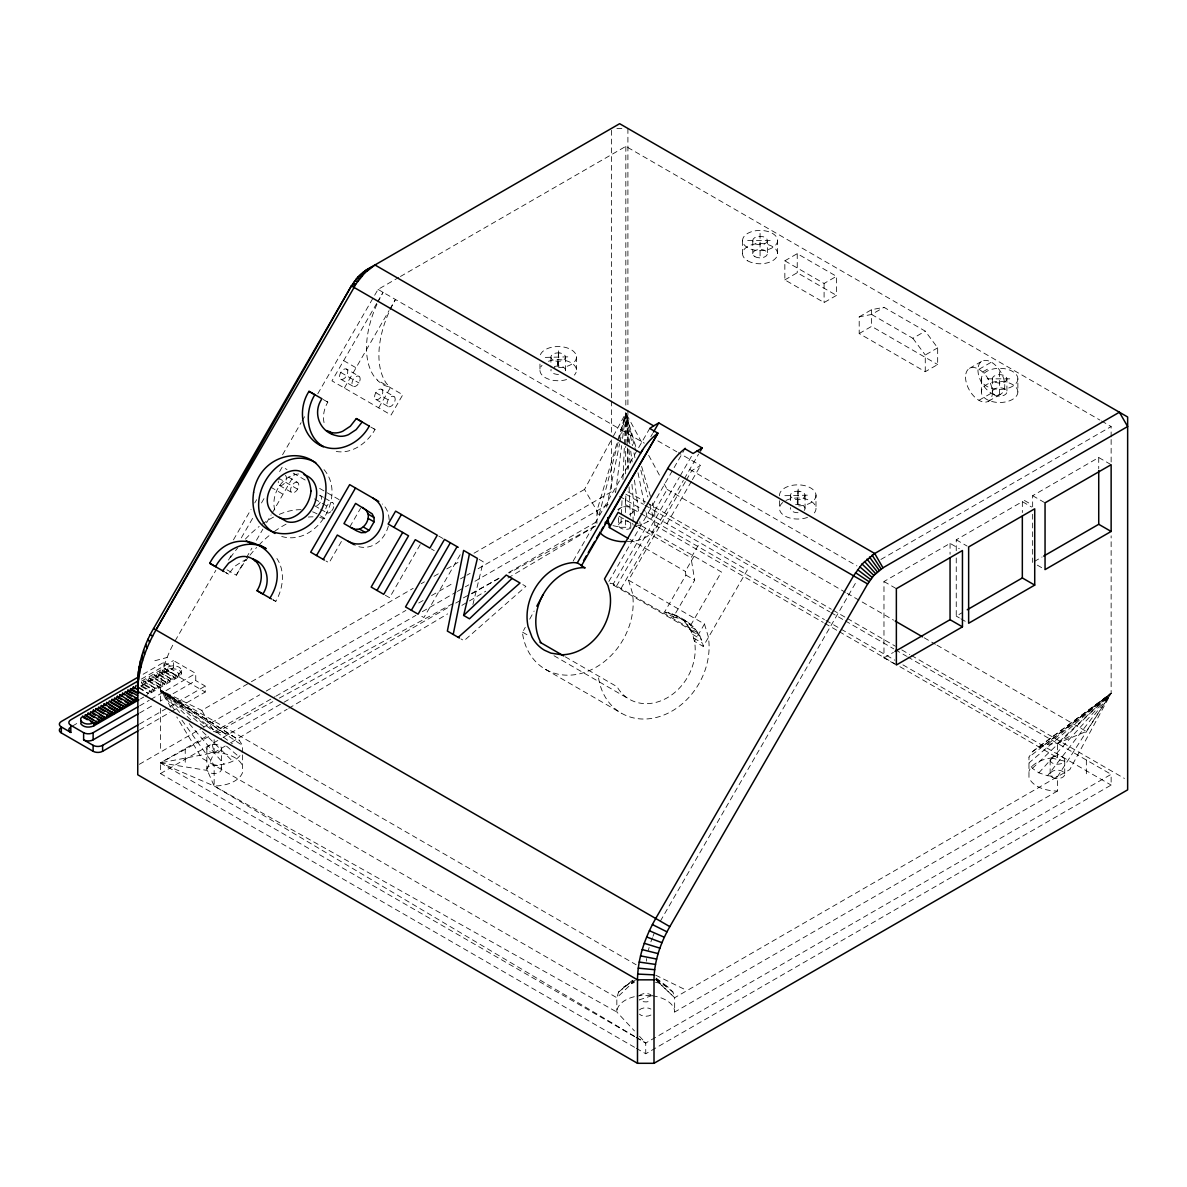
<?xml version="1.0" encoding="UTF-8"?>
<svg xmlns="http://www.w3.org/2000/svg" width="1187" height="1187" viewBox="0 0 1187 1187"><rect width="100%" height="100%" fill="white"/><g stroke="black" fill="none" stroke-linecap="round" stroke-linejoin="round"><path stroke-width="0.75" stroke-dasharray="5 3.75" d="M625.43 519.921L625.831 527.547M625.46 512.561L625.519 495.973M625.608 473.88L625.712 446.238M625.712 444.398L625.831 413.091L612.655 437.439M630.698 523.615L630.861 527.295L620.816 527.295L621.305 516.241M621.38 514.401L622.033 499.668M622.923 479.4L624.377 446.238M624.466 444.398L625.831 413.091L636.351 448.641M557.697 364.543L558.721 349.631M797.234 502.843L798.272 487.931M615.578 492.724L621.647 445.674M622.567 438.433L625.831 413.091L635.668 450.556M606.646 507.116L619.569 443.834M619.926 442.024L625.831 413.091L632.478 445.629M634.6 1036.385L214.15 786.002L206.85 769.31L214.15 752.632L214.15 738.774M472.916 604.539L483.228 561.748L478.643 559.107M629.807 443.864L625.831 413.091L598.663 516.568L596.927 510.855L584.538 489.4L611.78 439.071M388.342 526.034C386.027 534.981 379.677 543.334 370.67 546.287A26.722 21.826 -60 0 1 357.836 546.391L353.845 544.581M628.353 442.306L625.831 413.091L596.927 510.855L596.927 523.378M635.579 526.301L640.297 525.307L647.983 521.583L652.998 516.568L654.749 510.855L667.139 489.4L663.622 482.901M632.463 980.314L618.575 992.02L616.839 997.718L616.839 1012.036L634.437 1030.895M155.096 687.407L153.761 690.552L142.618 684.113L143.953 680.967L156.432 689.024L157.752 685.863L146.609 679.424L145.274 682.584L156.432 689.024M160.408 684.335L159.088 687.481L147.93 681.041L149.265 677.896L161.744 685.952L163.079 682.792L151.921 676.353L150.586 679.513L161.744 685.952M165.735 681.264L164.399 684.409L153.257 677.97L154.577 674.824L167.055 682.881L168.391 679.721L157.233 673.281L155.912 676.442L167.055 682.881M138.894 688.104L148.449 693.623L149.785 690.463L140.214 684.958M141.55 686.576L151.105 692.08L152.44 688.935L141.283 682.495L142.618 684.113M171.047 678.192L169.726 681.338L158.568 674.899L159.904 671.753L172.382 679.81L173.703 676.649L162.56 670.21L161.224 673.37L172.382 679.81M176.373 675.121L175.038 678.267L163.88 671.827L165.216 668.682L177.694 676.738L179.029 673.578A7.879 4.555 0 0 0 179.029 667.153A7.879 4.555 0 0 0 167.871 667.153L166.551 670.299L177.694 676.738M272.921 599.761L275.799 601.408C283.129 588.544 285.533 571.377 276.897 558.513M327.805 402.126L323.487 399.663L327.805 402.126C323.917 408.847 322.211 417.052 324.555 424.59M685.418 481.655L628.546 580.176L632.374 592.892A64.246 52.465 -60 0 1 586.942 671.575A64.246 52.465 -60 0 1 522.695 634.481L522.606 632.196L525.262 627.315M529.699 619.184L534.135 611.053M608.857 581.482L684.009 450.377M175.053 640.98L215.841 570.353M233.453 539.848L251.05 509.357M254.76 502.932L256.615 499.712M282.565 454.769L301.097 422.661M302.032 421.059L305.742 414.634M317.79 393.772L378.03 289.42L398.817 277.432M228.497 560.086L232.162 553.75M241.332 537.874L254.152 515.662M261.481 502.962L265.146 496.611M279.628 471.521L282.328 466.862L287.002 469.562M376.665 303.457L331.974 380.864L391.087 415.005L402.779 394.767L377.407 380.122M377.585 301.869L383.089 292.343A79.989 46.189 -60 0 0 378.43 301.112M227.014 569.819L236.317 575.176L245.472 559.314M246.392 557.727L251.881 548.201M256.466 540.263L262.876 529.165M266.541 522.814L271.126 514.876M272.046 513.288L294.717 474.014M344.364 388.015L389.054 310.608M389.974 309.021L395.479 299.495A79.989 46.189 -60 0 0 386.368 383.371L389.796 387.274M378.698 407.838L390.389 387.615L384.054 385.256L378.549 381.428L373.979 376.205A79.989 46.189 -60 0 1 377.718 302.596M341.411 541.465L329.096 562.786L325.95 560.976M349.809 526.924L360.551 508.318M420.213 544.61L389.573 597.699L385.182 595.177M460.2 554.744L423.937 617.552L420.791 615.727M573.217 560.976L637.745 449.205M638.665 447.603L649.719 428.448M650.802 436.697L652.583 433.626M645.491 528.156L613.249 584.019L614.406 585.725L616.825 586.155M616.572 586.007L679.261 477.441M680.181 475.839L692.169 455.081M620.964 588.544L683.356 480.453M684.276 478.88L698.594 454.072M686.338 480.067L691.813 470.586L700.567 465.527L678.415 452.737M666.99 523.704L691.502 481.254M692.407 479.682L700.567 465.527M694.069 556.199L685.3 571.377L685.908 575.087L664.586 612.032L673.341 617.092L694.677 580.146L691.042 557.816L699.811 542.652M565.324 656.856L617.092 686.754L618.65 689.276A48.192 39.349 -60 0 0 668.771 696.858A48.192 39.349 -60 0 0 694.618 642.048L692.689 634.452L689.172 627.864L721.429 572L637.894 523.764M628.546 580.176L704.47 624.021L694.469 641.351L703.223 646.411L747.306 570.072L643.117 509.92M660.343 921.157L856.836 580.844M181.937 720.168L214.15 765.229C224.773 764.769 237.726 762.113 242.623 751.445L242.623 745.644L239.18 740.198L160.453 690.122A70.508 40.714 -60 0 1 172.827 645.016M1032.393 751.697L1111.136 693.267L1057.439 776.728L1057.439 791.032A28.918 16.692 0 0 1 1028.966 777.248L1028.966 757.143L1032.393 751.697L1111.136 693.267L1111.136 535.827M1038.848 747.246L1047.542 744.353L1057.439 743.344L1086.357 731.429L1111.136 693.267L1043.195 745.807M228.483 574.167L225.619 572.49L228.483 574.167L234.477 566.511L242.103 561.496A21.752 17.76 -60 0 1 246.288 560.145M375.062 429.486L370.67 426.964L375.062 429.486C367.139 443.181 351.397 454.873 334.897 451.208M1057.439 791.032L674.661 1012.036L674.661 997.718L1069.828 769.577L1111.136 693.267L1028.966 762.929L1032.393 768.375L1038.848 772.826L1047.542 775.719L1111.136 693.267L1028.966 757.143M1038.848 772.826L1111.136 693.267L1047.542 744.353M1032.393 768.375L1111.136 693.267L1057.439 743.344L1057.439 757.647A28.918 16.692 0 0 0 1028.966 771.446M635.238 980.269L616.839 997.718L201.76 758.078L176.789 716.993M623.605 986.99L633.917 980.907M618.575 992.02L632.879 980.581M634.541 1047.29L160.453 773.583L160.453 762.855L214.15 752.632L225.263 746.015M231.613 742.246L287.209 709.203M288.797 708.268L447.633 613.887M461.921 605.385L485.75 591.23M507.977 578.01L596.927 525.158L508.986 573.054M400.42 276.497L625.831 146.357L1099.919 420.064M784.844 260.814L797.234 253.662L836.479 276.319L836.479 295.385L824.09 302.537L784.844 279.895L784.844 260.814L824.09 283.47L836.479 276.319M784.844 279.895L797.234 272.728L836.479 295.385M143.108 674.261L163.954 662.227L173.45 667.717L173.45 660.565L195.751 673.43L195.751 680.596L160.468 700.953M141.372 679.083L173.45 660.565M141.505 681.16L163.954 668.192L205.247 692.036L205.247 686.071L195.751 680.596M140.585 685.967L167.871 670.21A7.879 4.555 0 0 1 179.029 670.21A7.879 4.555 0 0 1 179.029 676.649L145.318 696.116M72.422 726.043L78.832 722.334M141.372 686.234L173.45 667.717M140.496 698.906L143.716 697.051M139.621 705.835L149.25 700.285M150.853 699.366L195.751 673.43M139.621 713.001L154.058 704.663M139.502 724.04L205.247 686.071M139.502 729.99L169.978 712.408M171.581 711.473L205.247 692.036M859.195 316.855L871.584 309.688L883.974 307.314L925.266 331.158L937.671 347.85L937.671 364.543L925.266 371.694L859.195 333.547L859.195 316.855L871.584 314.466L883.974 307.314M160.453 701.072L160.453 690.122L201.76 710.39L249.804 682.644M251.407 681.724L413.165 588.337M421.177 583.707L424.382 581.867M433.982 576.318L438.789 573.544M446.802 568.914L458.004 562.445M474.028 553.201L584.538 489.4M859.195 333.547L871.584 326.38L937.671 364.543M139.339 764.309L201.968 728.15M203.57 727.23L259.76 694.781M266.185 691.071L405.865 610.43M418.714 603.011L423.536 600.236M431.564 595.592L454.042 582.624M460.452 578.915L465.274 576.125M466.877 575.205L470.097 573.351M478.124 568.721L611.379 491.774L615.059 491.774M634.541 1036.563L160.453 762.855L208.6 735.05M171.017 707.511L160.453 690.122L214.15 731.845L275.013 696.71M275.992 696.146L415.954 615.341M422.349 611.646L455.986 592.224M457.336 591.452L463.761 587.743M465.363 586.808L468.806 584.835M474.993 581.259L608.189 504.356M871.584 314.466L912.877 338.31L925.266 331.158M160.453 773.583L221.435 738.373M223.037 737.439L282.417 703.164M284.019 702.244L449.309 606.809M455.734 603.1L460.541 600.325M471.773 593.841L500.662 577.164M508.689 572.535L598.56 520.648M617.819 509.52L625.831 504.89L824.446 619.555M925.266 371.694L925.266 355.002L937.671 347.85M969.467 368.371L981.857 361.219M978.963 369.305L991.353 362.154M983.088 371.694L989.29 368.118M978.963 400.301L991.353 393.149M988.459 401.251L1000.849 394.099M880.902 559.448L1111.136 426.534L1111.136 437.647M894.82 664.097L883.974 657.835L883.974 581.526L950.06 543.379L959.348 548.735M956.247 550.709L956.247 539.803L1022.333 501.641L1031.622 507.012M1032.66 506.819L1032.66 495.691L1098.732 457.529L1111.136 464.696M1034.233 561.54L1042.097 557M883.974 657.835L893.41 652.39M956.247 557.964L956.247 616.112L962.538 612.477M1057.439 743.344L1069.828 736.192M636.143 1037.483L645.743 1043.032L1111.136 774.339L1111.136 785.067L645.743 1053.759L636.143 1048.21M634.288 996.709A28.918 16.692 0 0 0 616.839 1012.036L214.15 786.002L160.453 762.855L209.313 736.237M215.826 732.691L272.832 701.651M279.346 698.104L453.612 603.204M463.375 597.892L469.889 594.346M471.521 593.455L500.84 577.49M652.064 995.611L639.422 999.825A7.3 4.214 0 0 0 650.906 1000.7M154.844 660.729L167.13 657.479M631.291 983.266L634.437 982.613M298.649 473.954C281.987 475.379 270.31 494.89 274.924 510.558M545.293 357.391L571.11 356.783M784.844 495.691L810.662 495.098M616.884 128.478L622.389 128.478M747.676 240.546L772.455 240.546M987.228 378.846L1012.007 378.846M627.226 541.598L630.861 541.598A28.918 16.692 0 0 0 654.749 525.158L654.749 510.855L651.589 500.187M650.773 995.596L640.728 995.596A28.918 16.692 0 0 0 635.861 996.353M558.498 374.409L556.599 374.32A7.3 4.214 0 0 1 551.08 369.276M798.05 512.71L796.151 512.621A7.3 4.214 0 0 1 790.631 507.576M1047.542 775.719L1057.439 776.728M215.797 732.023L224.031 732.854L232.726 735.762M664.586 612.032C681.857 615.608 700.464 627.611 703.223 646.411M673.341 617.092L680.759 618.724L690.508 624.243M160.453 762.855L207.102 770.408A7.3 4.214 0 0 0 218.334 772.767A7.3 4.214 0 0 0 218.334 765.867A7.3 4.214 0 0 0 207.102 768.226M281.72 536.479C316.974 546.717 347.954 494.949 322.968 468.464M612.952 525.633L620.816 527.295M655.491 982.272L660.209 983.266L667.895 986.99L672.91 992.02L674.661 997.718L656.263 980.269M1051.118 757.929L1064.487 761.134A7.3 4.214 0 0 1 1052.275 763.018A7.3 4.214 0 0 1 1055.555 755.971A7.3 4.214 0 0 1 1064.487 761.134M655.654 975.165L687.05 990.566M1101.521 420.984L1111.136 426.534M1032.66 495.691L1045.05 502.843M1024.396 500.454L1030.598 504.03M1037.304 565.131L1045.05 569.612M956.247 539.803L967.093 546.065M657.821 440.852L676.827 451.817M956.247 616.112L959.348 617.893M960.891 618.783L965.535 621.469M378.03 289.42L644.318 443.166M689.751 469.399L856.91 565.902M883.974 581.526L896.363 588.678M667.139 489.4L845.426 592.328M847.028 593.248L893.618 620.148M924.139 637.76L935.371 644.259M936.988 645.179L1086.357 731.429M627.908 491.774L645.52 501.953M647.123 502.873L831.33 609.228M832.933 610.148L845.737 617.552M847.34 618.472L895.399 646.218M901.808 649.912L909.806 654.541M911.408 655.461L1124.445 778.449M625.831 494.163L643.458 504.341M645.06 505.261L829.624 611.809M830.841 612.522L844.061 620.148M845.263 620.846L893.796 648.874M895.399 649.793L906.631 656.277M907.729 656.915L1111.136 774.339M619.495 496.285L641.663 509.075M826.033 620.475L894.909 660.239M902.921 664.868L1111.136 785.067M654.749 525.158L823.199 622.418M824.802 623.338L837.636 630.757M839.254 631.677L1057.439 757.647M619.139 516.3L636.707 526.449M638.309 527.369L691.042 557.816M343.651 360.625L356.055 367.792M346.574 369.068A5.846 3.368 -60 0 1 344.734 378.104A5.846 3.368 -60 0 1 339.675 375.196A5.846 3.368 -60 0 1 346.574 369.068L358.964 376.22A5.846 3.368 -60 0 1 357.124 385.271A5.846 3.368 -60 0 1 352.064 382.348A5.846 3.368 -60 0 1 358.964 376.22M381.62 389.291A5.846 3.368 -60 0 1 379.766 398.342A5.846 3.368 -60 0 1 374.721 395.419A5.846 3.368 -60 0 1 381.62 389.291L394.01 396.458A5.846 3.368 -60 0 1 392.17 405.494A5.846 3.368 -60 0 1 387.11 402.571A5.846 3.368 -60 0 1 394.01 396.458M340.743 372.436L358.964 382.956M375.789 392.674L388.179 399.826M629.941 539.402L685.3 571.377M685.908 575.087L694.677 580.146M340.743 379.187L353.132 386.339M375.789 399.411L388.179 406.562M675.462 615.118L687.481 622.018M672.005 613.664L680.759 618.724M681.753 619.184L693.282 626.81M668.37 612.611L677.124 617.67M684.513 621.751L687.006 624.659L695.76 629.718M697.941 632.908L612.447 583.633L609.999 583.188L699.098 634.644M691.235 630.935L699.989 635.995M692.689 634.452L701.443 639.511M693.816 638.176L702.57 643.235M438.73 536.064L443.107 538.586M522.799 584.597L525.871 586.378L464.058 640.713L460.957 638.918M431.296 548.928L434.219 550.62M293.234 473.153L307.255 481.239M319.644 488.406L341.441 500.988M297.64 482.441A5.846 3.368 -60 0 0 290.726 488.569A5.846 3.368 -60 0 0 295.786 491.492A5.846 3.368 -60 0 0 297.64 482.441L285.251 475.29A5.846 3.368 -60 0 1 283.396 484.341A5.846 3.368 -60 0 1 278.337 481.418M320.297 495.528L323.398 497.308M324.941 498.199L332.686 502.68M297.64 489.192L279.405 478.658A5.846 3.368 -60 0 0 278.752 480.023M314.451 498.896L320.653 502.472M322.196 503.362L326.84 506.048M279.405 485.409L291.794 492.56M314.451 505.632L319.095 508.318M320.653 509.223L326.84 512.799M522.606 632.196L528.927 635.846M270.651 487.085L283.04 494.252M320.475 515.855L326.662 519.431M553.988 655.728L629.095 699.098M545.412 669.334L621.335 713.164M272.876 599.717L275.799 601.408M174.415 709.648L160.453 690.122L636.113 964.734M139.161 687.407L148.449 693.623M636.187 1037.334L645.743 1043.032L645.743 1053.759M179.652 712.497L160.453 690.122L239.18 740.198M190.677 719.901L160.453 690.122L224.031 732.854M204.03 727.082L160.453 690.122L242.623 745.644M160.453 690.122L232.355 743.774M656.085 978.088L667.895 986.99M656.085 978.563L672.91 992.02M226.539 746.163L239.18 756.891M656.263 979.735L660.209 983.266M655.298 979.305L674.661 997.718M202.502 731.548L232.726 761.327M639.467 1036.296L645.743 1043.032M189.252 723.684L224.031 764.22M173.703 676.649L175.038 678.267M165.216 668.682L166.551 670.299M162.56 670.21L163.88 671.827M168.391 679.721L169.726 681.338M159.904 671.753L161.224 673.37M157.233 673.281L158.568 674.899M163.079 682.792L164.399 684.409M154.577 674.824L155.912 676.442M151.921 676.353L153.257 677.97M157.752 685.863L159.088 687.481M149.265 677.896L150.586 679.513M146.609 679.424L147.93 681.041M152.44 688.935L153.761 690.552M143.953 680.967L145.274 682.584M149.785 690.463L151.105 692.08M912.877 338.31L925.266 355.002M687.006 624.659L689.172 627.864M201.76 710.39L214.15 731.845M626.721 414.708L642.538 443.938M648.681 455.304L660.106 476.402M704.47 624.021L708.298 636.722A64.246 52.465 -60 0 1 662.865 715.42A64.246 52.465 -60 0 1 598.619 678.326L598.545 676.041M641.603 466.417L651.069 498.406M640.832 470.171L647.85 496.938M649.719 504.074L652.998 516.568M212.25 744.472L214.15 752.751M633.962 452.87L635.06 458.301M638.012 472.767L644.66 505.306M646.143 512.547L647.983 521.583M630.727 451.105L632.137 461.966M634.466 480.052L638.665 512.636M639.823 521.687L640.297 525.307M389.188 519.787L388.639 515.158A26.722 21.826 -60 0 0 382.318 504M628.976 449.606L630.386 466.046M631.959 484.296L634.793 517.176M633.116 521.954L633.027 510.128A7.3 4.214 0 0 0 625.519 506.641A7.3 4.214 0 0 0 618.561 510.484M633.086 525.158L633.027 524.431A7.3 4.214 0 0 0 632.448 523.378M618.561 517.636L618.65 525.9A7.3 4.214 0 0 0 630.534 528.393M625.831 413.091L627.3 446.238M627.374 448.092L628.264 468.346M629.08 486.774L630.371 516.241M1111.136 439.502L1111.136 463.583M1098.732 457.529L1098.732 468.657M1086.342 760.036L1086.342 774.339M1064.739 760.036L1064.739 774.339M1050.139 760.036L1050.139 774.339M1032.66 514.238L1032.66 562.46M1022.333 501.641L1022.333 512.547M1017.867 378.846A18.25 10.535 0 0 1 990.492 387.971A18.25 10.535 0 0 1 990.492 369.721A18.25 10.535 0 0 1 1017.867 378.846L1017.867 391.962A18.25 10.535 0 0 1 990.492 401.087A18.25 10.535 0 0 1 990.492 382.837A18.25 10.535 0 0 1 1017.867 391.962M1006.917 378.846A7.3 4.214 0 0 1 995.967 382.496A7.3 4.214 0 0 1 995.967 375.196A7.3 4.214 0 0 1 1006.917 378.846L1006.917 391.962M999.617 371.694L999.617 396.176M992.317 378.846L992.317 391.962M981.367 378.846L981.367 391.962M950.06 543.379L950.06 554.284M871.584 309.688L871.584 326.38M824.09 283.47L824.09 302.537M779.518 495.81A18.25 10.535 0 0 1 797.026 484.86A18.25 10.535 0 0 1 815.988 494.964L815.988 508.081M805.053 495.216L805.053 508.333M798.05 491.21L798.05 504.327M797.471 499.564L797.471 506.122M797.234 253.662L797.234 272.728M790.453 495.558L790.453 505.395M779.518 500.721L779.518 508.926M777.589 240.546A17.523 10.119 0 0 1 751.312 249.3A17.523 10.119 0 0 1 751.312 231.777A17.523 10.119 0 0 1 777.589 240.546L777.589 253.662M767.366 240.546A7.3 4.214 0 0 1 756.416 244.196A7.3 4.214 0 0 1 756.416 236.896A7.3 4.214 0 0 1 767.366 240.546L767.366 253.662M760.066 233.394L760.066 257.876M752.766 240.546L752.766 253.662M742.543 240.546L742.543 253.662M627.908 128.478L627.908 408.373M627.908 410.227L627.908 441.727M627.908 449.146L627.908 469.533M625.831 146.357L625.831 405.672M625.831 495.958L625.831 504.89M611.379 130.318L611.379 399.099M611.379 400.954L611.379 432.469M611.379 439.873L611.379 491.774M576.452 356.664L576.452 369.78M565.502 356.916L565.502 370.032M558.498 352.91L558.498 366.026M557.92 361.263L557.92 367.822M550.916 357.257L550.916 367.095M539.966 364.068L539.966 370.626M242.623 754.902L242.623 772.218A28.918 16.692 0 0 1 214.15 786.002L214.15 765.229M221.45 748.537A7.3 4.214 0 0 1 210.5 752.187A7.3 4.214 0 0 1 210.5 744.887A7.3 4.214 0 0 1 221.45 748.537L221.45 769.31M206.85 748.537L206.85 769.31M185.231 748.537L185.231 762.855M181.329 670.373L181.329 673.43M179.029 676.649L179.029 673.578L167.871 667.153L167.871 670.21M163.954 662.227L163.954 668.192M160.453 708.372L160.453 748.537M815.988 494.964A18.25 10.535 0 0 1 798.48 505.914M807.501 517.413A18.25 10.535 0 0 1 779.918 510.751A18.25 10.535 0 0 1 800.201 498.065A18.25 10.535 0 0 1 813.911 513.407M804.222 510.469A7.3 4.214 0 0 0 799.355 504.386L797.456 504.297A7.3 4.214 0 0 0 795.587 504.475M540.397 354.765A18.25 10.535 0 0 1 562.223 346.812A18.25 10.535 0 0 1 576.007 359.409A18.25 10.535 0 0 1 554.195 367.362M548.453 361.293A18.25 10.535 0 0 1 570.591 362.465A18.25 10.535 0 0 1 574.36 375.107M566.585 379.573A18.25 10.535 0 0 1 545.248 377.629A18.25 10.535 0 0 1 542.044 365.299M554.299 366.635A7.3 4.214 0 0 1 557.92 365.997L559.819 366.086A7.3 4.214 0 0 1 565.324 371.13M646.322 961.203A70.508 40.714 -60 0 1 646.707 958.517M648.399 950.268A70.508 40.714 -60 0 1 649.141 947.478M650.891 941.87A70.508 40.714 -60 0 1 652.42 937.656M652.984 936.261A70.508 40.714 -60 0 1 654.156 933.472M652.39 995.789A28.918 16.692 0 0 1 674.661 1012.036M650.906 1015.019A7.3 4.214 0 0 1 639.422 1014.143M639.422 1009.929A7.3 4.214 0 0 1 650.906 1009.054M639.422 995.611A7.3 4.214 0 0 1 650.906 994.736M230.412 557.697A93.461 53.949 -60 0 1 237.608 547.993M245.353 539.106A93.461 53.949 -60 0 1 259.167 526.479M262.015 524.328A93.461 53.949 -60 0 1 273.529 517.102M279.271 514.372A93.461 53.949 -60 0 1 302.181 509.742M312.567 511.82A93.461 53.949 -60 0 1 317.374 514.075M236.317 575.176A93.461 53.949 -60 0 1 248.929 556.495M249.997 555.145A93.461 53.949 -60 0 1 256.615 547.474M258.9 545.07A93.461 53.949 -60 0 1 271.571 533.631M274.405 531.479A93.461 53.949 -60 0 1 287.358 523.526M308.323 517.057A93.461 53.949 -60 0 1 313.042 516.849M319.748 517.517A93.461 53.949 -60 0 1 326.603 519.639M330.832 511.731A5.846 3.368 -60 0 1 325.772 511.271A5.846 3.368 -60 0 1 328.695 503.748A5.846 3.368 -60 0 1 333.755 504.193M333.755 506.671A5.846 3.368 -60 0 1 331.826 510.677M319.437 495.261A5.846 3.368 -60 0 1 320.95 500.899M320.297 502.264A5.846 3.368 -60 0 1 316.306 505.81M214.15 752.632A28.918 16.692 0 0 1 242.623 766.416M618.561 524.788A7.3 4.214 0 0 1 628.338 521.197M633.116 511.226A7.3 4.214 0 0 1 628.917 514.668M559.819 352.969L557.92 352.88A7.3 4.214 0 0 0 550.931 356.708A7.3 4.214 0 0 0 556.599 361.204L558.498 361.293A7.3 4.214 0 0 0 565.472 357.465A7.3 4.214 0 0 0 559.819 352.969M799.355 491.27L797.456 491.181A7.3 4.214 0 0 0 790.483 495.009A7.3 4.214 0 0 0 796.151 499.504L798.05 499.593A7.3 4.214 0 0 0 805.023 495.765A7.3 4.214 0 0 0 799.355 491.27M747.676 260.814A17.523 10.119 0 0 0 776.995 256.273A17.523 10.119 0 0 0 755.525 243.884A17.523 10.119 0 0 0 747.676 260.814M754.902 256.644A7.3 4.214 0 0 0 767.114 254.745A7.3 4.214 0 0 0 758.181 249.582A7.3 4.214 0 0 0 754.902 256.644M994.454 394.945A7.3 4.214 0 0 0 1006.665 393.045A7.3 4.214 0 0 0 997.733 387.882A7.3 4.214 0 0 0 994.454 394.945M965.535 377.051A18.977 10.965 60 0 0 985.67 402.111A18.977 10.965 60 0 0 985.67 375.255A18.977 10.965 60 0 0 965.535 377.051M977.94 369.899A18.977 10.965 60 0 0 998.074 394.945A18.977 10.965 60 0 0 998.074 368.104A18.977 10.965 60 0 0 977.94 369.899M1052.275 777.322A7.3 4.214 0 0 0 1064.487 775.437A7.3 4.214 0 0 0 1055.555 770.274A7.3 4.214 0 0 0 1052.275 777.322"/><path stroke-width="1.5" d="M137.9 676.783L137.737 774.77L637.493 1063.3L654.007 1063.3L1127.65 789.845L1127.65 416.993L619.644 123.7L366.709 269.731L357.554 277.357L351.397 285.904L153.553 628.561C142.44 647.464 136.475 669.349 137.737 691.309L637.493 979.839L654.007 979.839C654.2 961.069 660.61 942.819 669.824 926.632L867.652 583.959L873.825 575.428L882.965 567.801L1127.65 426.534L1119.386 412.23L874.715 553.498L862.074 564.033L853.557 575.829L655.714 918.486C645.105 937.151 637.716 958.191 637.493 979.839L637.493 1063.3M137.929 685.567C139.369 665.922 146.253 646.989 155.972 629.956L351.397 285.904L355.729 284.153L364.735 272.951L374.958 264.968L653.636 425.866L658.77 422.898L702.14 447.929L700.375 451.001M453.211 634.437L469.444 553.795M512.087 578.41L469.473 618.798L463.642 615.43L477.397 558.38L463.613 550.427L447.365 631.069L459.414 638.027M362.584 507.428L366.308 510.455L368.207 514.194C369.038 520.336 365.299 526.791 359.542 529.09L355.343 529.328L350.951 527.577M374.083 521.835L369.142 530.366L365.388 532.473L361.189 532.696L356.783 530.945L343.963 523.556L355.596 503.407L372.154 513.837L374.039 517.562L374.083 521.835L368.237 518.467M87.304 719.723L84.129 717.883L85.449 714.737L97.927 722.794L99.263 719.634L88.105 713.194L86.785 716.354L93.15 720.034M93.432 710.123L94.752 711.74L96.088 708.594L107.245 715.034L105.91 718.18L93.432 710.123L92.096 713.283L95.286 715.123M113.893 713.58L102.735 707.14L104.07 703.995L115.213 710.419L113.893 713.58L101.399 705.523L100.079 708.669L104.857 711.428M90.494 721.562L95.272 724.322L96.607 721.177M106.726 702.452L108.047 704.069L109.382 700.923L120.54 707.363L119.204 710.509L106.726 702.452L105.391 705.597L104.07 703.995M97.408 719.411L100.598 721.251L101.919 718.105L90.776 711.666L89.44 714.811L88.105 713.194M98.476 716.963L103.254 719.723L104.575 716.562M112.038 699.38L110.717 702.541L121.86 708.965L123.196 705.82L112.038 699.38L113.373 700.998L114.694 697.852L127.187 705.909L128.508 702.749L117.365 696.309L116.029 699.469M96.088 708.594L97.423 710.212L98.744 707.051L109.901 713.491L108.566 716.651L107.245 715.034M108.047 713.268L111.222 715.108L112.557 711.963M121.875 699.766L118.685 697.926L120.021 694.781L132.499 702.838L133.834 699.677L122.676 693.238L121.341 696.398L120.021 694.781M108.581 707.437L116.549 712.037L117.869 708.891M137.558 695.686L127.988 690.166L126.668 693.327L131.445 696.086M132.514 693.623L129.324 691.784L130.659 688.638L138.612 693.238M125.852 704.292L124.516 707.437L123.196 705.82M136.757 693.015L131.98 690.255L133.315 687.095L138.093 689.855M135.971 685.567L134.635 688.712L133.315 687.095M125.065 701.606L129.843 704.366L131.163 701.22M127.187 696.695L135.155 701.294L136.49 698.149L125.332 691.709L124.012 694.855L122.676 693.238M326.573 430.54L330.461 432.246A21.752 17.76 -60 0 0 342.702 431.267L350.328 426.252L356.323 418.596L362.169 421.978L356.174 429.62L348.533 434.635A21.752 17.76 -60 0 1 336.307 435.614C319.555 432.098 312.211 412.572 321.959 398.758L309.006 391.354C297.017 409.678 301.305 437.944 323.057 446.653M269.953 598.04C298.723 553.023 234.343 515.855 209.743 563.276L224.18 571.659M252.386 558.84C267.401 563.38 271.096 581.927 262.846 594.004L257 590.636C264.286 579.775 262.831 561.184 248.498 557.148A21.752 17.76 -60 0 0 236.272 558.127L228.631 563.142L222.637 570.784M536.806 606.171L543.008 594.791A48.192 39.349 -60 0 1 582.357 567.623L585.191 567.89L580.636 565.249M685.211 448.285L683.653 449.71A42.302 24.423 -60 0 0 667.688 468.509L604.48 578.959L607.981 585.547L609.925 593.159A48.192 39.349 -60 0 1 561.733 654.764L550.916 653.132L544.403 650.194A48.192 39.349 -60 0 1 532.013 637.196L528.052 626.395A48.192 39.349 -60 0 1 539.061 582.446L541.836 579.108A48.192 39.349 -60 0 1 573.603 562.564L577.268 562.905L581.645 565.427L657.939 433.196L649.719 428.448L653.636 425.866M155.972 629.956L354.082 287.447L355.729 284.153L352.791 283.619M316.528 555.531L355.506 488.005M323.265 559.418L337.331 535.04L353.845 544.581M393.98 527.384L401.414 514.52M402.705 532.429L371.16 587.075L383.727 594.331L415.272 539.684L429.857 548.097L437.261 535.218L395.583 511.152L388.149 524.016L408.551 535.797L376.991 590.443M411.37 610.281L450.348 542.771M457.084 546.658L418.106 614.169L405.524 606.913L444.502 539.402L458.212 547.311M577.268 562.905L642.627 449.784A42.302 24.423 -60 0 1 656.663 434.13L657.939 433.196L604.955 523.957M653.458 432.098L658.77 422.898M628.353 538.497L609.376 527.532L618.13 512.354L637.122 523.319M583.589 560.576L586.378 555.798M588.233 552.608L594.732 541.465M596.601 538.29L599.39 533.512M601.245 530.322L603.1 527.132M642.627 449.784L640.743 452.959L351.397 285.904M369.216 426.118C359.987 443.552 336.945 455.318 318.68 444.131M81.384 720.613L80.761 723.729C83.624 727.779 89.797 727.824 93.951 725.776L138.894 699.826M463.642 615.43L506.241 575.042L520.025 582.995L458.227 637.33M93.951 725.776L93.951 722.705L82.793 716.265L80.761 718.313L80.761 720.672C83.624 724.708 89.797 724.753 93.951 722.705L95.272 724.322M702.14 447.929L693.089 453.493L684.929 448.775M138.285 677.05L61.323 721.488A6.721 3.873 0 0 0 61.323 726.963L61.323 732.928L93.12 751.297A6.721 3.873 0 0 0 102.616 751.297L137.9 730.925M138.167 680.923L70.819 719.812A6.721 3.873 0 0 0 70.819 725.302L70.819 732.453L61.323 726.963M70.819 725.302L83.624 732.691A6.721 3.873 0 0 0 93.12 732.691L138.018 706.769M83.624 732.691L83.624 739.842A6.721 3.873 0 0 0 93.12 739.842L138.018 713.921M83.624 739.842L93.12 745.332A6.721 3.873 0 0 0 102.616 745.332L137.9 724.96M1043.67 556.095L1098.732 524.298L1111.136 531.45L1111.136 464.696L1045.05 502.843L1045.05 569.612L1111.136 531.45M894.983 651.47L950.06 619.688L962.449 626.84L962.449 550.531L896.363 588.678L896.363 664.987L962.449 626.84M967.257 609.747L1022.333 577.95L1034.723 585.102L1034.723 508.808L968.637 546.955L968.637 623.264L1034.723 585.102M364.81 270.918L372.362 266.6M362.94 272.283L369.765 268.485M361.174 273.752L367.228 270.606M359.29 275.518L364.735 272.951M357.554 277.357L362.317 275.503M355.877 279.331L360.002 278.233M354.29 281.423L357.806 281.111M260.279 545.263L266.125 548.631C247.86 537.444 224.818 549.195 215.589 566.644L209.743 563.276M625.401 541.598L620.816 541.598A28.918 16.692 0 0 1 599.628 532.206M637.686 974.082L654.171 974.853M580.799 565.353L581.645 565.427M638.25 968.147L654.675 969.705M639.214 962.063L655.506 964.423M640.535 955.861L656.648 959.051M642.226 949.6L658.117 953.606M644.274 943.294L659.898 948.146M646.663 936.988L661.96 942.671M649.378 930.727L664.319 937.24M254.344 560.516L258.232 562.223M315.757 462.678C275.859 439.887 235.145 510.351 274.894 533.467M304.006 474.563C325.594 482.056 316.721 513.897 298.901 520.603A21.752 17.76 -60 0 1 286.675 521.583L279.331 517.354M348.014 541.213L352.005 543.023A26.722 21.826 -60 0 0 364.839 542.904C377.154 538.675 385.256 524.565 382.793 511.79A26.722 21.826 -60 0 0 376.472 500.617L372.926 498.065M605.222 522.325L609.851 524.565M652.405 924.554L666.975 931.84M257 590.636L271.482 598.945M697.006 450.897L874.715 553.498L882.965 567.801M667.688 468.509L867.652 583.959M895.221 621.068L922.522 636.84M309.006 391.354L314.852 394.722C304.762 410.969 305.371 436.104 323.309 446.624M378.757 501.433L349.661 484.637L310.682 552.163L324.377 560.071M368.207 514.194L374.039 517.562M363.296 526.998L369.142 530.366M359.542 529.09L365.388 532.473M540.011 642.241L563.736 655.936M246.347 540.871L252.178 544.24M153.553 628.561L669.824 926.632M150.23 634.63L152.648 636.024M134.635 697.926L137.811 699.766L136.49 698.149M126.119 699.158L132.499 702.838M117.617 700.389L120.807 702.229M114.961 701.918L121.341 705.597M109.649 704.989L119.204 710.509M99.011 711.132L103.788 713.891M99.545 714.5L105.91 718.18M91.028 715.731L94.218 717.571M356.323 418.596L369.335 426.148M855.486 572.668L869.047 581.689M328.962 431.385L332.419 433.908M857.548 569.641L870.546 579.493M859.759 566.763L872.148 577.401M862.074 564.033L873.825 575.428M864.477 561.481L875.561 573.588M130.659 688.638L131.98 690.255M127.988 690.166L129.324 691.784M133.834 699.677L135.155 701.294M128.508 702.749L129.843 704.366M117.365 696.309L118.685 697.926M120.54 707.363L121.86 708.965M115.213 710.419L116.549 712.037M109.901 713.491L111.222 715.108M101.399 705.523L102.735 707.14M101.919 718.105L103.254 719.723M99.263 719.634L100.598 721.251M85.449 714.737L86.785 716.354M82.793 716.265L84.129 717.883M866.97 559.136L877.371 571.882M869.522 557.015L879.211 570.353M872.104 555.13L881.08 568.988M541.168 642.909L540.768 642.256A48.192 39.349 -60 0 1 543.008 594.791M148.049 639.185L149.621 642.197M145.719 644.556L146.906 648.458M143.627 650.075L144.517 654.764M607.759 517.606L609.376 527.532M141.846 655.55L142.485 661.07M140.378 660.981L140.793 667.346M139.235 666.367L139.458 673.533M138.404 671.634L138.508 679.632M1098.732 470.512L1098.732 524.298M1022.333 516.182L1022.333 577.95M950.06 557.905L950.06 619.688M654.007 979.839L654.007 1063.3M102.616 745.332L102.616 751.297M93.12 732.691L93.12 739.842M93.12 745.332L93.12 751.297M61.323 732.928A6.721 3.873 0 0 1 60.255 728.254M70.819 732.453A6.721 3.873 0 0 1 69.751 727.779M253.603 492.397C245.457 547.637 317.997 545.783 325.372 496.982C333.413 441.772 260.977 443.671 253.603 492.397M310.964 491.032C310.03 502.012 303.219 512.621 293.07 517.235A21.752 17.76 -60 0 1 280.829 518.215C239.359 499.935 305.845 438.997 310.964 491.032"/></g></svg>
